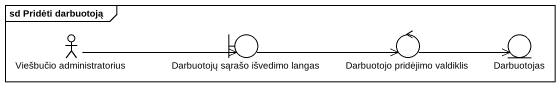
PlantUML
@startuml
mainframe sd Pridėti darbuotoją
actor "Viešbučio administratorius" as Viešbučio_administratorius
boundary "Darbuotojų sąrašo išvedimo langas" as Darbuotojų_sąrašo_išvedimo
control "Darbuotojo pridėjimo valdiklis" as Darbuotojo_pridėjimo
entity Darbuotojas
Viešbučio_administratorius -right-> Darbuotojų_sąrašo_išvedimo
Darbuotojų_sąrašo_išvedimo -right-> Darbuotojo_pridėjimo
Darbuotojo_pridėjimo -right-> Darbuotojas
@enduml
